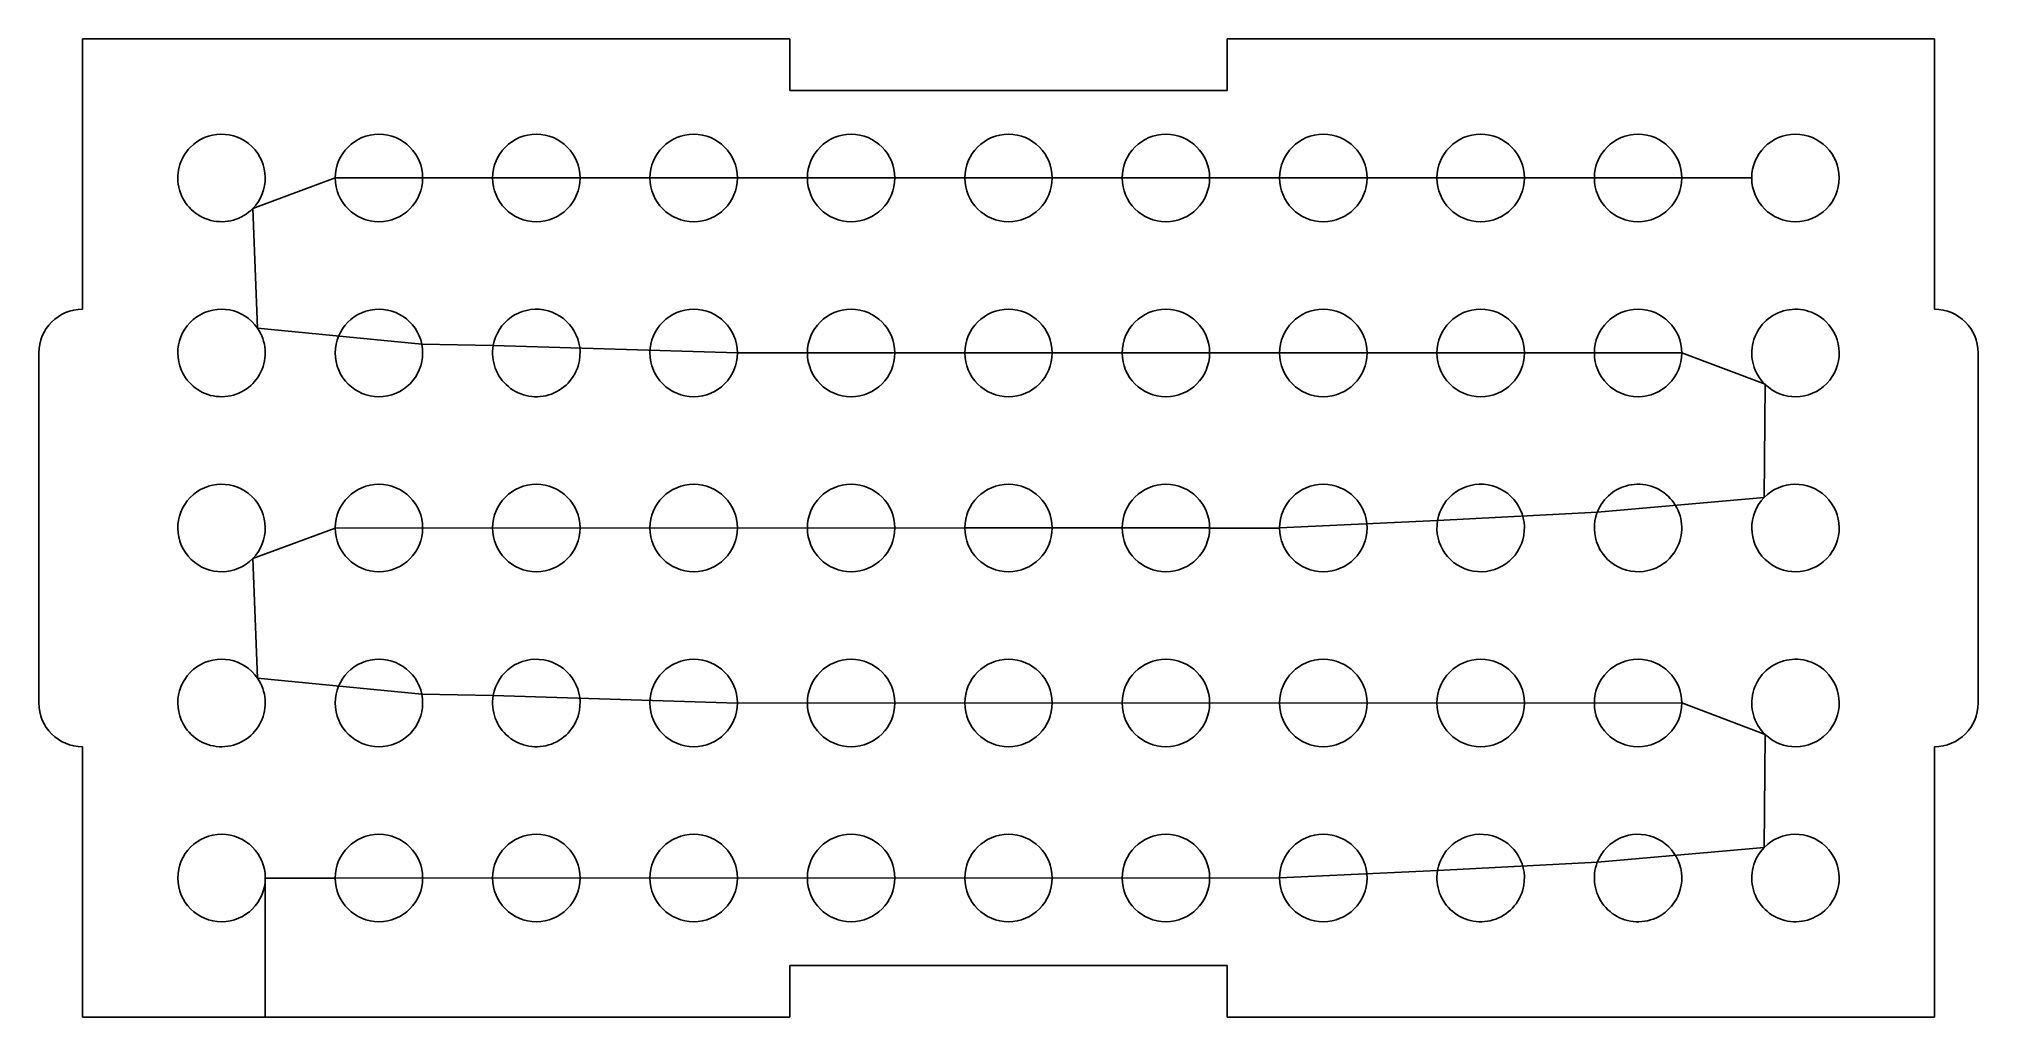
# Model space of a CAD drawing. Extents: x -111 to 111, y -56 to 55.
import ezdxf

# ---------------------------------------------------------------- set-up
doc = ezdxf.new("R2010")
doc.units = 0

msp = doc.modelspace()

# ---------------------------------------------------------------- linework, layer by layer
at = {"layer": '1', "color": 1}
for p, q in [((-105.9, 55.4), (-105.9, 55.401)), ((-105.9, 55.401), (-25, 55.401)), ((-105.9, 24.5), (-105.9, 55.4)), ((-25, 55.401), (-25, 55.4)), ((-25, 55.4), (-25, 49.5)), ((25, 55.4), (25, 55.401)), ((25, 55.401), (105.9, 55.401)), ((25, 49.5), (25, 55.4)), ((105.9, 55.401), (105.9, 55.4)), ((105.9, 55.4), (105.9, 24.5)), ((-25, 49.5), (25, 49.5)), ((-110.9, -20.5), (-110.9, 19.5)), ((110.9, 19.5), (110.9, -20.5)), ((-105.9, -56.4), (-105.9, -25.5)), ((105.9, -25.5), (105.9, -56.4)), ((25, -50.5), (-25, -50.5)), ((-25, -50.5), (-25, -56.4)), ((25, -56.4), (25, -50.5)), ((-105.9, -56.401), (-105.9, -56.4)), ((-85.001, -56.401), (-105.9, -56.401)), ((-25, -56.401), (-85.001, -56.401)), ((-25, -56.4), (-25, -56.401)), ((25, -56.401), (25, -56.4)), ((105.9, -56.401), (25, -56.401)), ((105.9, -56.4), (105.9, -56.401))]:
    msp.add_line(p, q, dxfattribs=at)
at = {"layer": '1', "color": 3}
for p, q in [((-76.995, 39.498, 5), (-86.418, 36.018, 5)), ((-58.995, 39.498, 5), (-76.995, 39.502, 5)), ((-76.995, 39.502, 5), (-76.995, 39.502)), ((-76.995, 39.498), (-76.995, 39.498, 5)), ((-40.995, 39.498, 5), (-58.995, 39.502, 5)), ((-58.995, 39.502, 5), (-58.995, 39.502)), ((-58.995, 39.498), (-58.995, 39.498, 5)), ((-22.995, 39.498, 5), (-40.995, 39.502, 5)), ((-40.995, 39.502, 5), (-40.995, 39.502)), ((-40.995, 39.498), (-40.995, 39.498, 5)), ((-4.995, 39.498, 5), (-22.995, 39.502, 5)), ((-22.995, 39.502, 5), (-22.995, 39.502)), ((-22.995, 39.498), (-22.995, 39.498, 5)), ((13.005, 39.498, 5), (-4.995, 39.502, 5)), ((-4.995, 39.502, 5), (-4.995, 39.502)), ((-4.995, 39.498), (-4.995, 39.498, 5)), ((31.005, 39.498, 5), (13.005, 39.502, 5)), ((13.005, 39.502, 5), (13.005, 39.502)), ((13.005, 39.498), (13.005, 39.498, 5)), ((49.005, 39.498, 5), (31.005, 39.502, 5)), ((31.005, 39.502, 5), (31.005, 39.502)), ((31.005, 39.498), (31.005, 39.498, 5)), ((67.005, 39.498, 5), (49.005, 39.502, 5)), ((49.005, 39.502, 5), (49.005, 39.502)), ((49.005, 39.498), (49.005, 39.498, 5)), ((85.005, 39.498, 5), (67.005, 39.502, 5)), ((67.005, 39.502, 5), (67.005, 39.502)), ((67.005, 39.498), (67.005, 39.498, 5)), ((85.005, 39.502, 15), (85.005, 39.502, 15)), ((85.005, 39.502, 15), (85.005, 39.502)), ((85.005, 39.498), (85.005, 39.498, 5)), ((-86.418, 36.018, 5), (-86.418, 36.018)), ((-86.415, 36.022), (-86.415, 36.022, 5)), ((-86.415, 36.022, 5), (-85.876, 22.319, 5)), ((-85.879, 22.323), (-85.879, 22.323, 5)), ((-85.879, 22.323, 5), (-67.104, 20.49, 5)), ((-85.876, 22.319, 5), (-85.876, 22.319)), ((-67.105, 20.495), (-67.105, 20.495, 5)), ((-67.105, 20.495, 5), (-58.922, 20.351, 5)), ((-67.104, 20.49, 5), (-67.104, 20.49)), ((-58.923, 20.346), (-58.923, 20.346, 5)), ((-58.923, 20.346, 5), (-31.005, 19.497, 5)), ((-58.922, 20.351, 5), (-58.922, 20.351)), ((-31.005, 19.503), (-31.005, 19.503, 5)), ((-31.005, 19.503, 5), (-22.995, 19.503, 5)), ((-31.005, 19.497, 5), (-31.005, 19.497)), ((-22.995, 19.503, 5), (-22.995, 19.503)), ((-22.995, 19.497), (-22.995, 19.497, 5)), ((-22.995, 19.497, 5), (4.995, 19.497, 5)), ((4.995, 19.503), (4.995, 19.503, 5)), ((4.995, 19.503, 5), (22.995, 19.497, 5)), ((4.995, 19.497, 5), (4.995, 19.497)), ((22.995, 19.503), (22.995, 19.503, 5)), ((22.995, 19.503, 5), (40.995, 19.497, 5)), ((22.995, 19.497, 5), (22.995, 19.497)), ((40.995, 19.503), (40.995, 19.503, 5)), ((40.995, 19.503, 5), (58.995, 19.497, 5)), ((40.995, 19.497, 5), (40.995, 19.497)), ((58.995, 19.503), (58.995, 19.503, 5)), ((58.995, 19.503, 5), (76.995, 19.497, 5)), ((58.995, 19.497, 5), (58.995, 19.497)), ((76.995, 19.503), (76.995, 19.503, 5)), ((76.995, 19.503, 5), (86.518, 15.918, 5)), ((76.995, 19.497, 5), (76.995, 19.497)), ((86.522, 15.915, 5), (86.418, 2.982, 5)), ((86.518, 15.918, 5), (86.518, 15.918)), ((86.522, 15.915), (86.522, 15.915, 5)), ((86.415, 2.978, 5), (67.345, 1.312, 5)), ((86.415, 2.978), (86.415, 2.978, 5)), ((86.418, 2.982, 5), (86.418, 2.982)), ((49.077, 0.346, 5), (31.005, -0.498, 5)), ((49.077, 0.346), (49.077, 0.346, 5)), ((67.343, 1.307, 5), (49.078, 0.351, 5)), ((49.078, 0.351, 5), (49.078, 0.351)), ((67.343, 1.307), (67.343, 1.307, 5)), ((67.345, 1.312, 5), (67.345, 1.312)), ((-76.995, -0.502, 5), (-86.418, -3.982, 5)), ((-58.995, -0.502, 5), (-76.995, -0.498, 5)), ((-76.995, -0.498, 5), (-76.995, -0.498)), ((-76.995, -0.502), (-76.995, -0.502, 5)), ((-40.995, -0.502, 5), (-58.995, -0.498, 5)), ((-58.995, -0.498, 5), (-58.995, -0.498)), ((-58.995, -0.502), (-58.995, -0.502, 5)), ((-22.995, -0.502, 5), (-40.995, -0.498, 5)), ((-40.995, -0.498, 5), (-40.995, -0.498)), ((-40.995, -0.502), (-40.995, -0.502, 5)), ((-4.995, -0.502, 5), (-22.995, -0.498, 5)), ((-22.995, -0.498, 5), (-22.995, -0.498)), ((-22.995, -0.502), (-22.995, -0.502, 5)), ((22.995, -0.498, 5), (-4.995, -0.498, 5)), ((-4.995, -0.498, 5), (-4.995, -0.498)), ((-4.995, -0.502), (-4.995, -0.502, 5)), ((22.995, -0.498), (22.995, -0.498, 5)), ((31.005, -0.502, 5), (22.995, -0.502, 5)), ((22.995, -0.502, 5), (22.995, -0.502)), ((31.005, -0.498, 5), (31.005, -0.498)), ((31.005, -0.502), (31.005, -0.502, 5)), ((-86.418, -3.982, 5), (-86.418, -3.982)), ((-86.415, -3.978), (-86.415, -3.978, 5)), ((-86.415, -3.978, 5), (-85.876, -17.681, 5)), ((-85.879, -17.677), (-85.879, -17.677, 5)), ((-85.879, -17.677, 5), (-67.104, -19.51, 5)), ((-85.876, -17.681, 5), (-85.876, -17.681)), ((-67.105, -19.505), (-67.105, -19.505, 5)), ((-67.105, -19.505, 5), (-58.922, -19.649, 5)), ((-67.104, -19.51, 5), (-67.104, -19.51)), ((-58.923, -19.654), (-58.923, -19.654, 5)), ((-58.923, -19.654, 5), (-31.005, -20.503, 5)), ((-58.922, -19.649, 5), (-58.922, -19.649)), ((-31.005, -20.497), (-31.005, -20.497, 5)), ((-31.005, -20.497, 5), (-13.005, -20.503, 5)), ((-31.005, -20.503, 5), (-31.005, -20.503)), ((-13.005, -20.497), (-13.005, -20.497, 5)), ((-13.005, -20.497, 5), (4.995, -20.503, 5)), ((-13.005, -20.503, 5), (-13.005, -20.503)), ((4.995, -20.497), (4.995, -20.497, 5)), ((4.995, -20.497, 5), (22.995, -20.503, 5)), ((4.995, -20.503, 5), (4.995, -20.503)), ((22.995, -20.497), (22.995, -20.497, 5)), ((22.995, -20.497, 5), (40.995, -20.503, 5)), ((22.995, -20.503, 5), (22.995, -20.503)), ((40.995, -20.497), (40.995, -20.497, 5)), ((40.995, -20.497, 5), (58.995, -20.503, 5)), ((40.995, -20.503, 5), (40.995, -20.503)), ((58.995, -20.497), (58.995, -20.497, 5)), ((58.995, -20.497, 5), (76.995, -20.503, 5)), ((58.995, -20.503, 5), (58.995, -20.503)), ((76.995, -20.497), (76.995, -20.497, 5)), ((76.995, -20.497, 5), (86.518, -24.082, 5)), ((76.995, -20.503, 5), (76.995, -20.503)), ((86.522, -24.085, 5), (86.418, -37.018, 5)), ((86.518, -24.082, 5), (86.518, -24.082)), ((86.522, -24.085), (86.522, -24.085, 5)), ((86.415, -37.022, 5), (67.345, -38.688, 5)), ((86.415, -37.022), (86.415, -37.022, 5)), ((86.418, -37.018, 5), (86.418, -37.018)), ((49.077, -39.654, 5), (31.005, -40.498, 5)), ((49.077, -39.654), (49.077, -39.654, 5)), ((67.343, -38.693, 5), (49.078, -39.649, 5)), ((49.078, -39.649, 5), (49.078, -39.649)), ((67.343, -38.693), (67.343, -38.693, 5)), ((67.345, -38.688, 5), (67.345, -38.688)), ((-85.005, -40.498), (-85.005, -40.498, 5)), ((-85.005, -40.498, 5), (-84.998, -56.405, 5)), ((-76.995, -40.502, 5), (-85.005, -40.502, 5)), ((-85.005, -40.502, 5), (-85.005, -40.502)), ((-58.995, -40.502, 5), (-76.995, -40.498, 5)), ((-76.995, -40.498, 5), (-76.995, -40.498)), ((-76.995, -40.502), (-76.995, -40.502, 5)), ((-40.995, -40.502, 5), (-58.995, -40.498, 5)), ((-58.995, -40.498, 5), (-58.995, -40.498)), ((-58.995, -40.502), (-58.995, -40.502, 5)), ((-22.995, -40.502, 5), (-40.995, -40.498, 5)), ((-40.995, -40.498, 5), (-40.995, -40.498)), ((-40.995, -40.502), (-40.995, -40.502, 5)), ((-4.995, -40.502, 5), (-22.995, -40.498, 5)), ((-22.995, -40.498, 5), (-22.995, -40.498)), ((-22.995, -40.502), (-22.995, -40.502, 5)), ((13.005, -40.502, 5), (-4.995, -40.498, 5)), ((-4.995, -40.498, 5), (-4.995, -40.498)), ((-4.995, -40.502), (-4.995, -40.502, 5)), ((31.005, -40.502, 5), (13.005, -40.498, 5)), ((13.005, -40.498, 5), (13.005, -40.498)), ((13.005, -40.502), (13.005, -40.502, 5)), ((31.005, -40.498, 5), (31.005, -40.498)), ((31.005, -40.502), (31.005, -40.502, 5)), ((-85.003, -56.405), (-85.003, -56.405, 15)), ((-84.998, -56.405, 5), (-84.998, -56.405))]:
    msp.add_line(p, q, dxfattribs=at)
at = {"layer": '1', "color": 2}
for p, q in [((-76.995, 39.502), (-76.999, 39.5)), ((-76.999, 39.5), (-76.995, 39.498)), ((-58.995, 39.502), (-59, 39.5)), ((-59, 39.5), (-58.995, 39.498)), ((-40.995, 39.502), (-41, 39.5)), ((-41, 39.5), (-40.995, 39.498)), ((-22.995, 39.502), (-23, 39.5)), ((-23, 39.5), (-22.995, 39.498)), ((-4.995, 39.502), (-4.999, 39.5)), ((-4.999, 39.5), (-4.995, 39.498)), ((13.005, 39.502), (13, 39.5)), ((13, 39.5), (13.005, 39.498)), ((31.005, 39.502), (31, 39.5)), ((31, 39.5), (31.005, 39.498)), ((49.005, 39.502), (49, 39.5)), ((49, 39.5), (49.005, 39.498)), ((67.005, 39.502), (67.001, 39.5)), ((67.001, 39.5), (67.005, 39.498)), ((85.005, 39.502), (85.001, 39.5)), ((85.001, 39.5), (85.005, 39.498)), ((-86.418, 36.018), (-86.413, 36.017)), ((-86.413, 36.017), (-86.415, 36.022)), ((-85.874, 22.323), (-85.879, 22.323)), ((-85.876, 22.319), (-85.874, 22.323)), ((-67.1, 20.493), (-67.105, 20.495)), ((-67.104, 20.49), (-67.1, 20.493)), ((-58.922, 20.351), (-58.927, 20.349)), ((-58.927, 20.349), (-58.923, 20.346)), ((-31, 19.5), (-31.005, 19.503)), ((-31.005, 19.497), (-31, 19.5)), ((-22.995, 19.503), (-23, 19.5)), ((-23, 19.5), (-22.995, 19.497)), ((4.999, 19.5), (4.995, 19.503)), ((4.995, 19.497), (4.999, 19.5)), ((23, 19.5), (22.995, 19.503)), ((22.995, 19.497), (23, 19.5)), ((41, 19.5), (40.995, 19.503)), ((40.995, 19.497), (41, 19.5)), ((59, 19.5), (58.995, 19.503)), ((58.995, 19.497), (59, 19.5)), ((76.999, 19.5), (76.995, 19.503)), ((76.995, 19.497), (76.999, 19.5)), ((86.518, 15.918), (86.517, 15.913)), ((86.517, 15.913), (86.522, 15.915)), ((86.418, 2.982), (86.413, 2.983)), ((86.413, 2.983), (86.415, 2.978)), ((49.078, 0.351), (49.073, 0.349)), ((49.073, 0.349), (49.077, 0.346)), ((67.345, 1.312), (67.34, 1.311)), ((67.34, 1.311), (67.343, 1.307)), ((-76.995, -0.498), (-76.999, -0.5)), ((-76.999, -0.5), (-76.995, -0.502)), ((-58.995, -0.498), (-59, -0.5)), ((-59, -0.5), (-58.995, -0.502)), ((-40.995, -0.498), (-41, -0.5)), ((-41, -0.5), (-40.995, -0.502)), ((-22.995, -0.498), (-23, -0.5)), ((-23, -0.5), (-22.995, -0.502)), ((-4.995, -0.498), (-4.999, -0.5)), ((-4.999, -0.5), (-4.995, -0.502)), ((23, -0.5), (22.995, -0.498)), ((22.995, -0.502), (23, -0.5)), ((31.005, -0.498), (31, -0.5)), ((31, -0.5), (31.005, -0.502)), ((-86.418, -3.982), (-86.413, -3.983)), ((-86.413, -3.983), (-86.415, -3.978)), ((-85.874, -17.677), (-85.879, -17.677)), ((-85.876, -17.681), (-85.874, -17.677)), ((-67.1, -19.507), (-67.105, -19.505)), ((-67.104, -19.51), (-67.1, -19.507)), ((-58.922, -19.649), (-58.927, -19.651)), ((-58.927, -19.651), (-58.923, -19.654)), ((-31, -20.5), (-31.005, -20.497)), ((-31.005, -20.503), (-31, -20.5)), ((-13, -20.5), (-13.005, -20.497)), ((-13.005, -20.503), (-13, -20.5)), ((4.999, -20.5), (4.995, -20.497)), ((4.995, -20.503), (4.999, -20.5)), ((23, -20.5), (22.995, -20.497)), ((22.995, -20.503), (23, -20.5)), ((41, -20.5), (40.995, -20.497)), ((40.995, -20.503), (41, -20.5)), ((59, -20.5), (58.995, -20.497)), ((58.995, -20.503), (59, -20.5)), ((76.999, -20.5), (76.995, -20.497)), ((76.995, -20.503), (76.999, -20.5)), ((86.518, -24.082), (86.517, -24.087)), ((86.517, -24.087), (86.522, -24.085)), ((86.418, -37.018), (86.413, -37.017)), ((86.413, -37.017), (86.415, -37.022)), ((49.078, -39.649), (49.073, -39.651)), ((49.073, -39.651), (49.077, -39.654)), ((67.345, -38.688), (67.34, -38.689)), ((67.34, -38.689), (67.343, -38.693)), ((-85.001, -40.5), (-85.005, -40.498)), ((-85.005, -40.502), (-85.001, -40.5)), ((-76.995, -40.498), (-76.999, -40.5)), ((-76.999, -40.5), (-76.995, -40.502)), ((-58.995, -40.498), (-59, -40.5)), ((-59, -40.5), (-58.995, -40.502)), ((-40.995, -40.498), (-41, -40.5)), ((-41, -40.5), (-40.995, -40.502)), ((-22.995, -40.498), (-23, -40.5)), ((-23, -40.5), (-22.995, -40.502)), ((-4.995, -40.498), (-4.999, -40.5)), ((-4.999, -40.5), (-4.995, -40.502)), ((13.005, -40.498), (13, -40.5)), ((13, -40.5), (13.005, -40.502)), ((31.005, -40.498), (31, -40.5)), ((31, -40.5), (31.005, -40.502)), ((-85.001, -56.401), (-85.003, -56.405)), ((-84.998, -56.405), (-85.001, -56.401))]:
    msp.add_line(p, q, dxfattribs=at)
at = {"layer": '1', "color": 1}
for centre, radius, start, end in [((-90, 39.5), 5, -44.1588, 135.8412), ((-72, 39.5), 4.999, 0, 180), ((-54, 39.5), 5, 0, 180), ((-36, 39.5), 5, 0, 180), ((-18, 39.5), 5, 0, 180), ((0, 39.5), 4.999, 0, 180), ((18, 39.5), 5, 0, 180), ((36, 39.5), 5, 0, 180), ((54, 39.5), 5, 0, 180), ((72, 39.5), 4.999, 0, 180), ((90, 39.5), 4.999, 0, 180), ((-90, 39.5), 5, 135.8412, -44.1588), ((-72, 39.5), 4.999, 180, 0), ((-54, 39.5), 5, 180, 0), ((-36, 39.5), 5, 180, 0), ((-18, 39.5), 5, 180, 0), ((0, 39.5), 4.999, 180, 0), ((18, 39.5), 5, 180, 0), ((36, 39.5), 5, 180, 0), ((54, 39.5), 5, 180, 0), ((72, 39.5), 4.999, 180, 0), ((90, 39.5), 4.999, 180, 0), ((-105.9, 19.5), 5, 90.00568, 180), ((-90, 19.5), 5, 34.38089, -145.61911), ((-72, 19.5), 5, 11.46029, -168.53971), ((-54, 19.5), 5, -9.77787, 170.22213), ((-36, 19.5), 5, 0, 180), ((-18, 19.5), 5, 0, 180), ((0, 19.5), 4.999, 0, 180), ((18, 19.5), 5, 0, 180), ((36, 19.5), 5, 0, 180), ((54, 19.5), 5, 0, 180), ((72, 19.5), 4.999, 0, 180), ((90, 19.5), 4.999, 45.84123, -134.15876), ((105.9, 19.5), 5, 0, 89.99432), ((-90, 19.5), 5, -145.61911, 34.38089), ((90, 19.5), 4.999, -134.15876, 45.84123), ((-72, 19.5), 5, -168.53971, 11.46029), ((-54, 19.5), 5, 170.22213, -9.77787), ((-36, 19.5), 5, 180, 0), ((-18, 19.5), 5, 180, 0), ((0, 19.5), 4.999, 180, 0), ((18, 19.5), 5, 180, 0), ((36, 19.5), 5, 180, 0), ((54, 19.5), 5, 180, 0), ((72, 19.5), 4.999, 180, 0), ((-90, -0.5), 4.999, -44.15879, 135.84121), ((-72, -0.5), 4.999, 0, 180), ((-54, -0.5), 5, 0, 180), ((-36, -0.5), 5, 0, 180), ((-18, -0.5), 5, 0, 180), ((0, -0.5), 4.999, 0, 180), ((18, -0.5), 5, 0, 180), ((36, -0.5), 5, 0, 180), ((54, -0.5), 5, -9.77788, 170.22212), ((72, -0.5), 5, -21.23817, 158.76183), ((90, -0.5), 4.999, -44.15879, 135.84121), ((-90, -0.5), 4.999, 135.84121, -44.15879), ((90, -0.5), 4.999, 135.84121, -44.15879), ((54, -0.5), 5, 170.22212, -9.77788), ((72, -0.5), 5, 158.76183, -21.23817), ((-72, -0.5), 4.999, 180, 0), ((-54, -0.5), 5, 180, 0), ((-36, -0.5), 5, 180, 0), ((-18, -0.5), 5, 180, 0), ((0, -0.5), 4.999, 180, 0), ((18, -0.5), 5, 180, 0), ((36, -0.5), 5, 180, 0), ((-90, -20.5), 5, 34.38089, -145.61911), ((-72, -20.5), 5, 11.46029, -168.53971), ((-54, -20.5), 5, -9.77787, 170.22213), ((-36, -20.5), 5, 0, 180), ((-18, -20.5), 5, 0, 180), ((0, -20.5), 4.999, 0, 180), ((18, -20.5), 5, 0, 180), ((36, -20.5), 5, 0, 180), ((54, -20.5), 5, 0, 180), ((72, -20.5), 4.999, 0, 180), ((90, -20.5), 4.999, 45.84123, -134.15876), ((-90, -20.5), 5, -145.61911, 34.38089), ((90, -20.5), 4.999, -134.15876, 45.84123), ((-72, -20.5), 5, -168.53971, 11.46029), ((-54, -20.5), 5, 170.22213, -9.77787), ((-105.9, -20.5), 5, 180, -90.00568), ((-36, -20.5), 5, 180, 0), ((-18, -20.5), 5, 180, 0), ((0, -20.5), 4.999, 180, 0), ((18, -20.5), 5, 180, 0), ((36, -20.5), 5, 180, 0), ((54, -20.5), 5, 180, 0), ((72, -20.5), 4.999, 180, 0), ((105.9, -20.5), 5, -89.99432, 0), ((-90, -40.5), 4.999, 0, 180), ((-72, -40.5), 4.999, 0, 180), ((-54, -40.5), 5, 0, 180), ((-36, -40.5), 5, 0, 180), ((-18, -40.5), 5, 0, 180), ((0, -40.5), 4.999, 0, 180), ((18, -40.5), 5, 0, 180), ((36, -40.5), 5, 0, 180), ((54, -40.5), 5, -9.77787, 170.22213), ((72, -40.5), 5, -21.23815, 158.76184), ((90, -40.5), 5, 135.8412, -44.1588), ((90, -40.5), 5, -44.1588, 135.8412), ((54, -40.5), 5, 170.22213, -9.77787), ((72, -40.5), 5, 158.76184, -21.23815), ((-90, -40.5), 4.999, 180, 0), ((-72, -40.5), 4.999, 180, 0), ((-54, -40.5), 5, 180, 0), ((-36, -40.5), 5, 180, 0), ((-18, -40.5), 5, 180, 0), ((0, -40.5), 4.999, 180, 0), ((18, -40.5), 5, 180, 0), ((36, -40.5), 5, 180, 0)]:
    msp.add_arc(centre, radius, start, end, dxfattribs=at)

doc.saveas('drawing.dxf')
